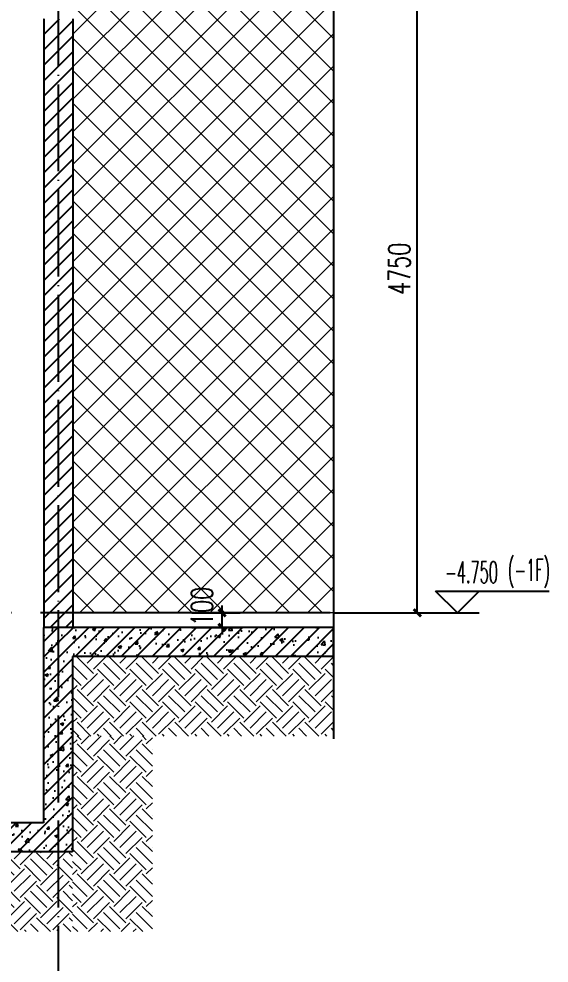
# Model space of a CAD drawing. Extents: x 393367 to 3005760, y 4998 to 826018.
# Drawn here: x 2832981 to 2836638, y 521503 to 528020 of the extents above; entities that cross this region are included whole.
import ezdxf

# ---------------------------------------------------------------- set-up
doc = ezdxf.new("R2010")
doc.units = 0
doc.header["$LTSCALE"] = 1000
doc.linetypes.add('DOTE', pattern=[2.42, 2, -0.2, 0.02, -0.2])
doc.layers.get('0').update_dxf_attribs({"linetype": 'CONTINUOUS'})
doc.layers.get('Defpoints').update_dxf_attribs({"linetype": 'CONTINUOUS'})
for name, color, linetype in [('DIM_ELEV', 3, 'CONTINUOUS'), ('DIM_SYMB', 3, 'CONTINUOUS'), ('DOTE', 8, 'DOTE'), ('PUB_DIM', 3, 'CONTINUOUS'), ('PUB_HATCH', 8, 'CONTINUOUS'), ('PUB_TEXT', 7, 'CONTINUOUS'), ('WALL', 130, 'CONTINUOUS')]:
    doc.layers.add(name, color=color, linetype=linetype)
doc.layers.add('内粉刷', color=37, linetype='CONTINUOUS', lineweight=9)
doc.layers.add('填充', color=251, linetype='CONTINUOUS', lineweight=5)
doc.styles.add('_TCH_DIM', font='simplex.shx', dxfattribs={"width": 0.65, "bigfont": 'gbcbig.shx'})
doc.styles.add('_TCH_DIM_T3', font='SIMPLEX', dxfattribs={"width": 0.705882, "bigfont": 'GBCBIG'})
doc.dimstyles.new('_TCH_ARCH&&50', dxfattribs={"dimtxt": 148.75, "dimasz": 50, "dimexe": 125, "dimexo": 150, "dimgap": 50, "dimtad": 1, "dimdec": 0, "dimzin": 0, "dimdsep": 46, "dimtxsty": '_TCH_DIM_T3', "dimblk": 'ARCHTICK', "dimcen": 0.09, "dimclrt": 4, "dimazin": 2, "dimtfac": 1, "dimtdec": 0, "dimtix": 1, "dimtmove": 2, "dimatfit": 3, "dimfxl": 1, "dimtolj": 1, "dimtzin": 0, "dimarcsym": 0})
pattern_1 = [(45, (2420988.06, 621098.77), (-53.033009, 53.033009), []), (50, (2420988.06, 621098.77), (215.178055, -18.82564), [22.5, -247.5]), (355, (2420988.06, 621098.77), (-41.6254, 225.65764), [18, -198]), (100.4514, (2421006, 621097.2), (173.55281, 206.83186), [19.12206, -210.34263]), (46.1842, (2420988.06, 621158.77), (320.17231, -49.6557), [33.75, -371.25]), (96.6356, (2421014.74, 621154.63), (280.39881, 292.23536), [28.68309, -315.5139]), (351.1842, (2420988.06, 621158.77), (280.39858, 292.23558), [27, -297]), (21, (2421018.06, 621143.77), (179.072116, -120.78567), [22.5, -247.5]), (326, (2421018.06, 621143.77), (72.9946, 217.54501), [18, -198]), (71.4514, (2421032.98, 621133.7), (252.06679, 96.75915), [19.12206, -210.34263]), (37.5, (2420988.06, 621098.77), (3.647957, 99.868156), [0, -195.6, 0, -201, 0, -198.75]), (7.5, (2420988.06, 621098.77), (78.92086, 118.323514), [0, -114.6, 0, -191.1, 0, -75.75]), (327.5, (2420921.16, 621098.77), (160.146731, -6.766462), [0, -75, 0, -234, 0, -310.5]), (317.5, (2420891.16, 621098.77), (174.95585, 30.031495), [0, -97.5, 0, -155.4, 0, -220.5])]

# ---------------------------------------------------------------- blocks, each defined once
blk = doc.blocks.new('_ArchTick')
at = {"color": 0, "linetype": 'ByBlock', "const_width": 0.4}
blk.add_lwpolyline([(-0.5, -0.5), (0.5, 0.5)], dxfattribs=at)
blk = doc.blocks.new('*D2361')
at = {"layer": 'Defpoints', "color": 0, "transparency": 16777216}
for p in [(2834023.8, 523920.3), (2834382.2, 523920.3), (2834023.8, 523820.4)]:
    blk.add_point(p, dxfattribs=at)
at = {"layer": 'PUB_DIM', "color": 0, "lineweight": -2, "transparency": 16777216}
for p, q in [((2834382.2, 523920.3), (2834382.2, 523970.3)), ((2834173.8, 523920.3), (2834507.2, 523920.3)), ((2834382.2, 523820.4), (2834382.2, 523920.3)), ((2834173.8, 523820.4), (2834507.2, 523820.4)), ((2834382.2, 523820.4), (2834382.2, 523770.4))]:
    blk.add_line(p, q, dxfattribs=at)
at = {"layer": 'PUB_DIM', "color": 0, "lineweight": -2, "transparency": 16777216, "xscale": 50, "yscale": 50, "zscale": 50}
for p, rotation in [((2834382.2, 523920.3), 270), ((2834382.2, 523820.4), 90)]:
    blk.add_blockref('_ArchTick', p, dxfattribs=dict(at, rotation=rotation))
at = {"layer": 'PUB_DIM', "color": 4, "transparency": 16777216, "insert": (2834244.7, 523965.1), "char_height": 148.75, "attachment_point": 5, "rotation": 90, "style": '_TCH_DIM_T3'}
blk.add_mtext('\\A1;100', dxfattribs=at)
blk = doc.blocks.new('*D2405')
at = {"layer": 'Defpoints', "color": 0, "transparency": 16777216}
for p in [(2835129, 528670.4), (2835729, 528670.4), (2835129, 523920.4)]:
    blk.add_point(p, dxfattribs=at)
at = {"layer": 'PUB_DIM', "color": 0, "lineweight": -2, "transparency": 16777216}
for p, q in [((2835279, 528670.4), (2835854, 528670.4)), ((2835729, 523920.4), (2835729, 528670.4)), ((2835279, 523920.4), (2835854, 523920.4))]:
    blk.add_line(p, q, dxfattribs=at)
at = {"layer": 'PUB_DIM', "color": 0, "lineweight": -2, "transparency": 16777216, "xscale": 50, "yscale": 50, "zscale": 50}
for p, rotation in [((2835729, 528670.4), 90), ((2835729, 523920.4), 270)]:
    blk.add_blockref('_ArchTick', p, dxfattribs=dict(at, rotation=rotation))
at = {"layer": 'PUB_DIM', "color": 4, "transparency": 16777216, "insert": (2835604.6, 526295.4), "char_height": 148.75, "attachment_point": 5, "rotation": 90, "style": '_TCH_DIM_T3'}
blk.add_mtext('\\A1;4750', dxfattribs=at)

msp = doc.modelspace()

# ---------------------------------------------------------------- hatches: boundary and pattern name
at = {"layer": 'PUB_HATCH'}
h = msp.add_hatch(dxfattribs=at)
h.set_pattern_fill('普通砖', color=256, scale=30, style=0)
h.set_pattern_definition([(45, (2420988.06, 621152.625), (-53.03303, 53.03303), [])])
h.paths.add_polyline_path([(2833352.36864, 528020.40562), (2833152.36864, 528020.40721), (2833152.33518, 523820.3563), (2833352.33518, 523820.3555)])
h = msp.add_hatch(dxfattribs=at)
h.set_pattern_fill('钢筋混凝土', color=256, scale=30, style=0)
h.set_pattern_definition(pattern_1)
h.paths.add_polyline_path([(2833351.39037, 523620.3555), (2833151.39037, 523820.3555), (2833151.39037, 522470.3555), (2833351.39037, 522270.3555)])
h = msp.add_hatch(dxfattribs=at)
h.set_pattern_fill('钢筋混凝土', color=256, scale=30, style=0)
h.set_pattern_definition(pattern_1)
h.paths.add_polyline_path([(2835151.43539, 523820.3555), (2833151.39037, 523820.3555), (2833351.39037, 523620.3555), (2835151.43539, 523620.3555)])
h = msp.add_hatch(dxfattribs=at)
h.set_pattern_fill('钢筋混凝土', color=256, scale=30, style=0)
h.set_pattern_definition(pattern_1)
h.paths.add_polyline_path([(2833351.39037, 522270.3555), (2833151.39037, 522470.3555), (2831251.39041, 522470.3555), (2831051.39041, 522270.3555)])
at = {"layer": '填充'}
h = msp.add_hatch(dxfattribs=at)
h.set_pattern_fill('ANSI37', color=196, scale=100, style=0)
h.set_pattern_definition([(45, (1535018.51, 19169.57), (-112.253202, 112.253202), []), (135, (1535018.51, 19169.57), (-112.253202, -112.253202), [])])
h.paths.add_polyline_path([(2835151.43612, 523920.35014), (2835151.43539, 528485.35545), (2833352.37094, 528485.3555), (2833352.37093, 528485.3555), (2833352.37166, 523920.35014)])
h = msp.add_hatch(dxfattribs=at)
h.set_pattern_fill('EARTH', color=250, scale=50, angle=45, style=0)
h.set_pattern_definition([(45, (2669829.36, 660704.43), (0, 224.5064), [158.75, -158.75]), (45, (2669787.26, 660746.52), (0, 224.5064), [158.75, -158.75]), (45, (2669745.17, 660788.62), (0, 224.5064), [158.75, -158.75]), (135, (2669745.17, 660816.68), (-224.5064, 0), [158.75, -158.75]), (135, (2669787.26, 660858.77), (-224.5064, 0), [158.75, -158.75]), (135, (2669829.36, 660900.87), (-224.5064, 0), [158.75, -158.75])])
edge = h.paths.add_edge_path()
edge.add_line((2835151.43539, 523070.45732), (2835151.43539, 523620.70922))
edge.add_line((2835151.43539, 523620.70922), (2833351.38912, 523620.70922))
edge.add_line((2833351.38912, 523620.70922), (2833351.38938, 523070.45732))
edge.add_line((2833351.38938, 523070.45732), (2835146.60552, 523070.45732))
h = msp.add_hatch(dxfattribs=at)
h.set_pattern_fill('EARTH', color=250, scale=50, angle=45, style=0)
h.set_pattern_definition([(45, (2669829.36, 660554.43), (0, 224.5064), [158.75, -158.75]), (45, (2669787.26, 660596.52), (0, 224.5064), [158.75, -158.75]), (45, (2669745.17, 660638.62), (0, 224.5064), [158.75, -158.75]), (135, (2669745.17, 660666.68), (-224.5064, 0), [158.75, -158.75]), (135, (2669787.26, 660708.77), (-224.5064, 0), [158.75, -158.75]), (135, (2669829.36, 660750.87), (-224.5064, 0), [158.75, -158.75])])
h.paths.add_polyline_path([(2833351.35838, 521720.3555), (2833901.61028, 521720.3555), (2833901.61049, 523070.78193), (2833351.35859, 523070.78219)])
h = msp.add_hatch(dxfattribs=at)
h.set_pattern_fill('EARTH', color=250, scale=50, angle=45, style=0)
h.set_pattern_definition([(45, (2667529.36, 659354.43), (0, 224.5064), [158.75, -158.75]), (45, (2667487.26, 659396.52), (0, 224.5064), [158.75, -158.75]), (45, (2667445.17, 659438.62), (0, 224.5064), [158.75, -158.75]), (135, (2667445.17, 659466.68), (-224.5064, 0), [158.75, -158.75]), (135, (2667487.26, 659508.77), (-224.5064, 0), [158.75, -158.75]), (135, (2667529.36, 659550.87), (-224.5064, 0), [158.75, -158.75])])
h.paths.add_polyline_path([(2833351.39037, 521720.45732), (2833351.39037, 522270.3555), (2831051.38916, 522270.70922), (2831051.38943, 521720.45732)])

# ---------------------------------------------------------------- linework, layer by layer
at = {"layer": 'DIM_ELEV'}
for p, q in [((2836005.61679, 523920.3555), (2835855.61679, 524070.3555)), ((2835855.61679, 524070.3555), (2836638.08378, 524070.3555)), ((2836005.61679, 523920.3555), (2836155.61679, 524070.3555)), ((2835155.61679, 523920.3555), (2836155.61679, 523920.3555))]:
    msp.add_line(p, q, dxfattribs=at)
at = {"layer": 'DIM_SYMB'}
msp.add_lwpolyline([(2835151.43539, 547170.35552), (2835151.43539, 535167.21654), (2835256.43539, 535128.99967), (2835046.43539, 535091.971), (2835151.43539, 535054.71654), (2835151.43539, 523051.57756)], dxfattribs=at)
at = {"layer": 'DOTE', "linetype": 'DOTE', "ltscale": 0.3}
msp.add_line((2833251.37106, 547170.35552), (2833251.39037, 520593.35538), dxfattribs=at)
at = {"layer": 'DOTE', "linetype": 'DOTE'}
msp.add_line((2835129.01778, 523920.3555), (2820961.59394, 523920.3555), dxfattribs=at)
at = {"layer": 'WALL'}
for p, q in [((2833152.36864, 528020.40721), (2833152.33518, 523820.3563)), ((2833352.36864, 528020.40562), (2833352.33518, 523820.3555)), ((2833151.39037, 523820.3555), (2833151.39037, 522470.3555)), ((2835151.43539, 523820.3555), (2833151.39037, 523820.3555)), ((2835151.43539, 523620.3555), (2835151.43539, 523820.3555)), ((2833351.39037, 523620.3555), (2833351.39037, 522270.3555)), ((2835151.43539, 523620.3555), (2833351.39037, 523620.3555)), ((2833151.39037, 522470.3555), (2831251.39041, 522470.3555)), ((2833351.39037, 522270.3555), (2831051.39041, 522270.3555))]:
    msp.add_line(p, q, dxfattribs=at)
at = {"layer": '内粉刷'}
msp.add_line((2835151.43539, 523920.35062), (2833352.33611, 523920.34966), dxfattribs=at)

# ---------------------------------------------------------------- texts
at = {"layer": 'PUB_TEXT', "style": '_TCH_DIM', "width": 0.494118}
for s, p in [('-4.750', (2835919.8402, 524126.57822)), ('(-1F)', (2836354.57709, 524142.01002))]:
    msp.add_text(s, height=148.75, dxfattribs=at).set_placement(p)

# ---------------------------------------------------------------- dimensions: what is measured, and where the dimension line sits
at = {"layer": 'PUB_DIM'}
dim = msp.add_aligned_dim(p1=(2835129.01778, 523920.3555), p2=(2835129.01778, 528670.3555), distance=-600, dimstyle='_TCH_ARCH&&50', dxfattribs=at)
dim.commit()
dim.dimension.update_dxf_attribs({"geometry": '*D2405', "text_midpoint": (2835604.64278, 526295.3555)})
dim = msp.add_linear_dim(base=(2834382.16558, 523920.33129), p1=(2834023.75853, 523820.3555), p2=(2834023.75853, 523920.33129), angle=90, dimstyle='_TCH_ARCH&&50', dxfattribs=at)
dim.commit()
dim.dimension.update_dxf_attribs({"geometry": '*D2361', "text_midpoint": (2834244.66558, 523965.13466), "dimtype": 161})

doc.saveas('drawing.dxf')
